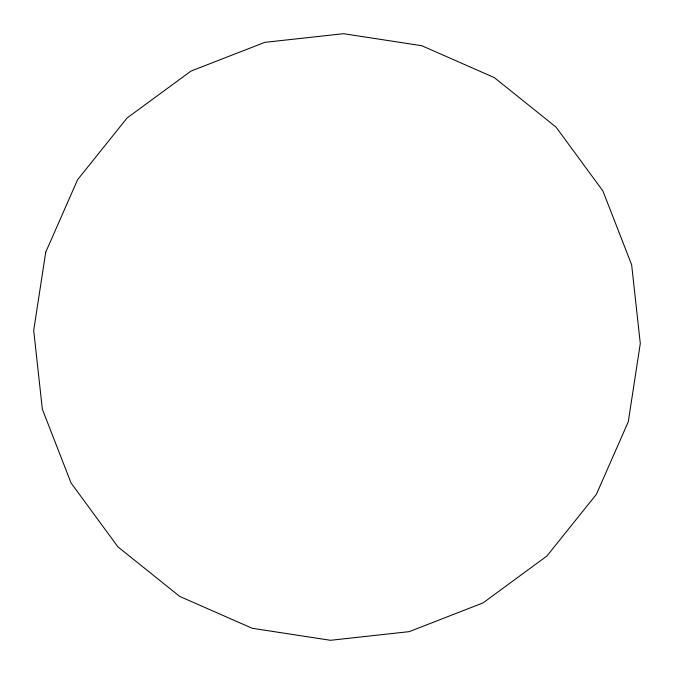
<?xml version="1.0" encoding="UTF-8"?>
<svg xmlns="http://www.w3.org/2000/svg" width="674" height="674" viewBox="0 0 674 674"><rect width="100%" height="100%" fill="white"/><g stroke="black" fill="none" stroke-linecap="round" stroke-linejoin="round"><path stroke-width="1.01" d="M45.722 252.211L33.7 330.496L42.352 409.211L71.082 483.014L117.933 546.867L179.714 596.414L252.211 628.278L330.496 640.3L409.211 631.648L483.014 602.918L546.867 556.067L596.414 494.286L628.278 421.789L640.3 343.504L631.648 264.789L602.918 190.986L556.067 127.133L494.286 77.586L421.789 45.722L343.504 33.7L264.789 42.352L190.986 71.082L127.133 117.933L77.586 179.714L45.722 252.211"/></g></svg>
